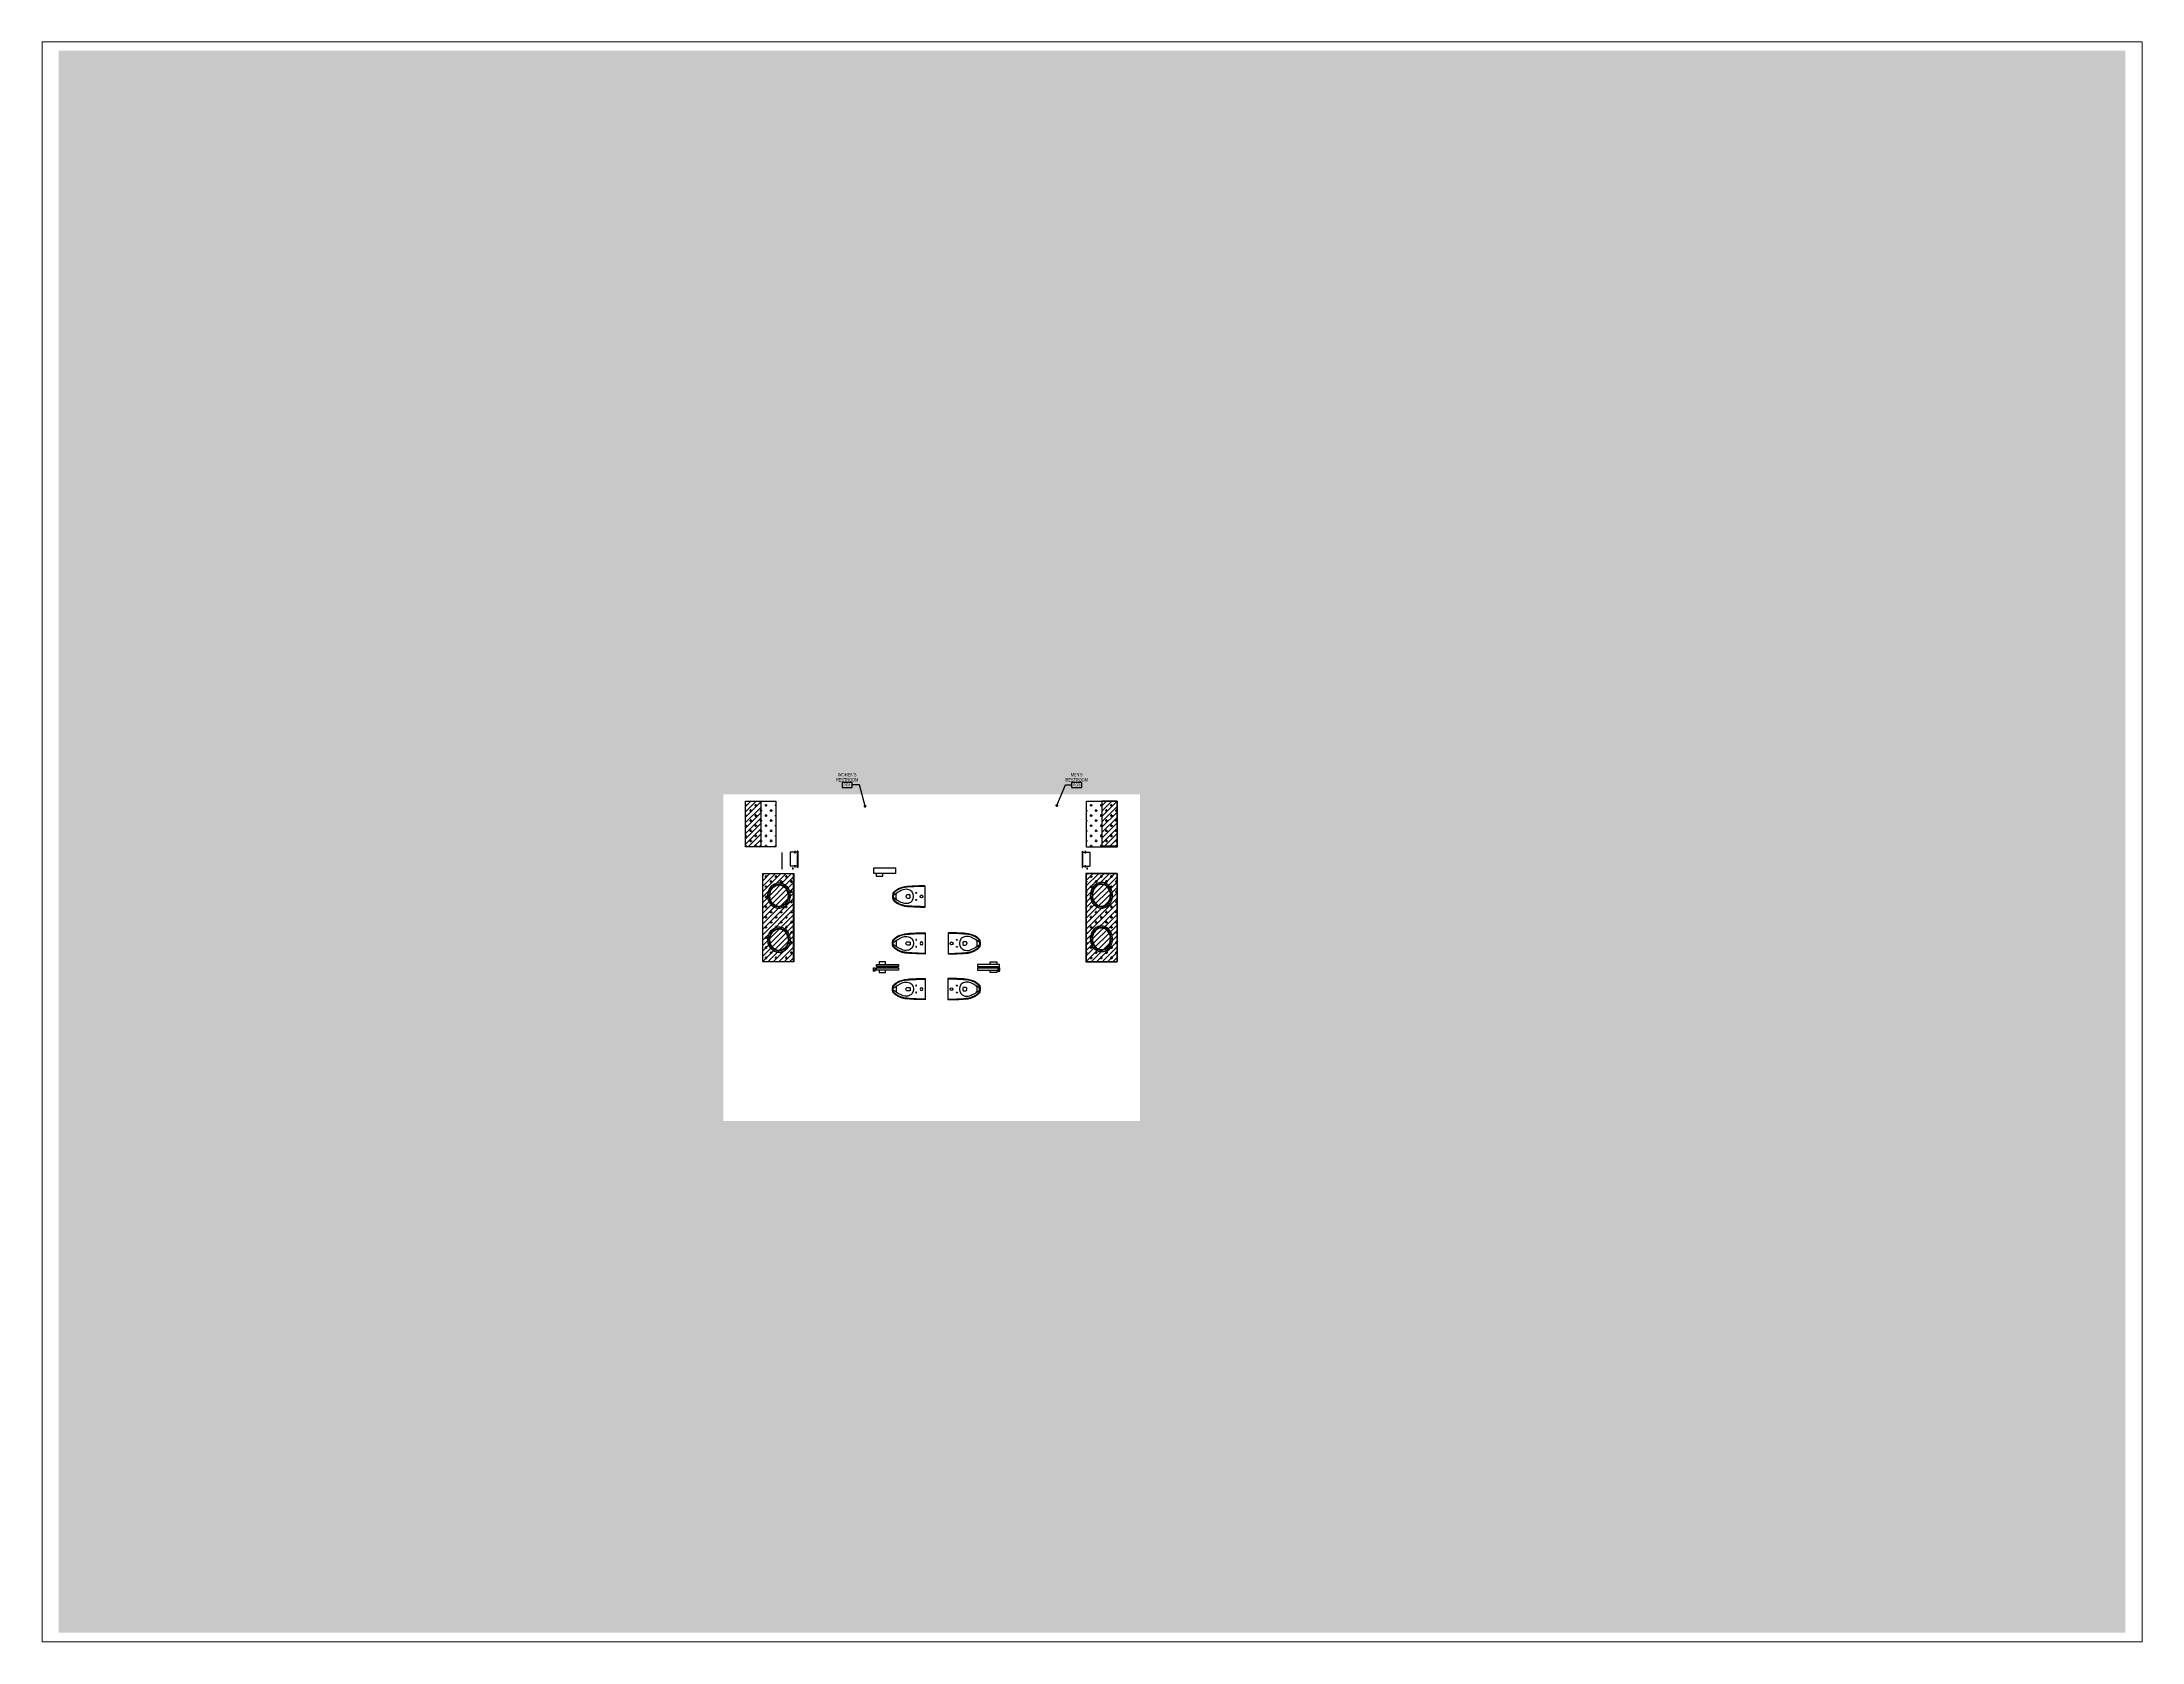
# Paper-space layout 'Layout1' of a CAD drawing. Header units: inches. Extents: x 1.05 to 9.45, y 0.8 to 7.2.
# The model-space entities are those that its viewports show. They can reach past a viewport. Long polylines and large blocks are cut down to what shows.
import ezdxf
from ezdxf.enums import TextEntityAlignment as Align

# ---------------------------------------------------------------- set-up
doc = ezdxf.new("R2010")
doc.units = ezdxf.units.IN
doc.header["$LTSCALE"] = 96
doc.header["$MEASUREMENT"] = 0
for name, pattern in [('CENTER2', [1.125, 0.75, -0.125, 0.125, -0.125]), ('HIDDEN', [0.375, 0.25, -0.125]), ('HIDDEN4', [0.09375, 0.0625, -0.03125])]:
    doc.linetypes.add(name, pattern=pattern)
for name, color, linetype in [('A-Area-Iden', 7, 'Continuous'), ('A-Area-Iden-Name', 7, 'Continuous'), ('A-Area-Iden-Numb', 7, 'Continuous'), ('A-Flor-Case-Demo', 7, 'HIDDEN4'), ('A-Flor-Case-Neww', 3, 'Continuous'), ('A-Flor-Case-Patt', 1, 'Continuous'), ('A-Flor-Spcl', 6, 'Continuous'), ('detail', 4, 'Continuous'), ('dim', 1, 'Continuous')]:
    doc.layers.add(name, color=color, linetype=linetype)
doc.layers.add('P-Flor-FixtPfix', color=131, linetype='Continuous', lineweight=25)
doc.styles.add('DIM_S_8', font='simplex.shx', dxfattribs={"height": 1})
doc.styles.add('XFINE_0', font='ARIALN.TTF', dxfattribs={"width": 0.8})
doc.styles.add('XFINE_1-2', font='ARIALN.TTF', dxfattribs={"width": 0.8, "height": 2.5})
doc.dimstyles.new('OTJ_1-2', dxfattribs={"dimscale": 24, "dimtxt": 0.09375, "dimasz": 0.09375, "dimexe": 0.0625, "dimexo": 0.15625, "dimgap": 0.046875, "dimtad": 1, "dimdec": 3, "dimzin": 3, "dimdsep": 46, "dimlunit": 4, "dimtxsty": 'XFINE_1-2', "dimblk": 'ARCHTICK', "dimcen": 0.09, "dimdle": 0.0625, "dimclrd": 15, "dimclre": 15, "dimclrt": 7, "dimadec": 0, "dimazin": 0, "dimtfac": 0.75, "dimtdec": 3, "dimtix": 1, "dimtmove": 1, "dimatfit": 3, "dimfxl": 1, "dimfrac": 1, "dimtolj": 1, "dimtzin": 0, "dimarcsym": 0})

# ---------------------------------------------------------------- blocks, each defined once
blk = doc.blocks.new('K-4330')
for p, q in [((0, 8.4), (0, -8.4)), ((11.7, 0.7), (11.7, -0.8)), ((13.9, 1.3), (12.3, 1.3)), ((15, -0.2), (15, 0.2)), ((24.4, 1.2), (22, 2.9)), ((22.7, 1.7), (22.7, -1.8)), ((12.3, -1.3), (13.8, -1.3)), ((22, -2.9), (24.4, -1.3))]:
    blk.add_line(p, q)
for centre, radius in [((2.8, 0), 1.12), ((7, 2.8), 0.358), ((7, -2.7), 0.358)]:
    blk.add_circle(centre, radius)
for centre, radius, start, end in [((-0.6, -183.6), 192, 85.6595, 89.8129), ((-2.4, -199.1), 207, 85.4918, 89.3454), ((14.8, 0), 5.76, 138.8891, 221.1109), ((14.6, -0.5), 5.99, 95.8382, 134.1772), ((12.3, 0.7), 0.56, 90, 180.535), ((11.6, -14.2), 22.2, 63.1364, 84.1184), ((12.2, -13.1), 20.5, 64.9076, 85.1535), ((13.9, 0.2), 1.11, 0, 90.5857), ((14.9, -3.4), 8.85, 68.6011, 95.8382), ((10.9, -13.6), 19.8, 56.1601, 68.6011), ((15.7, -5.7), 12.2, 44.4074, 64.8903), ((16, -5), 12, 40.761, 61.8362), ((21.5, 1.7), 1.14, 0, 55.7536), ((22.8, 1.6), 2, 12.4978, 39.0597), ((23.9, 0.7), 0.757, 10.9251, 51.0236), ((12.7, 0), 12.3, 350.4841, 9.5159), ((24.1, 1.9), 1.36, 10.3332, 42.8161), ((14.6, 0), 11, 349.0024, 10.9976), ((0.5, 132.9), 140.8, 269.7854, 275.545), ((0.2, 149), 157.3, 269.9445, 275.0138), ((14.8, 0.6), 6.18, 225.8228, 258.905), ((12.3, -0.8), 0.56, 180, 270.5829), ((15, 1.8), 7.4, 258.905, 295.7005), ((13.8, -0.2), 1.13, 270, 0.5296), ((12.5, 11.5), 19.4, 274.1483, 298.3887), ((12.7, 11.2), 18.5, 274.3585, 296.0983), ((-14.9, 64.1), 76.5, 295.7005, 298.856), ((15.8, 5.5), 12, 295.153, 316.1614), ((16.4, 4.8), 11.5, 297.3045, 318.9088), ((21.6, -1.8), 1.04, 300.9018, 360), ((24.1, -0.8), 0.599, 303.3554, 354.696), ((23.4, -1.8), 1.38, 314.4952, 352.3555), ((23.7, -1.8), 1.72, 323.3983, 350.1871)]:
    blk.add_arc(centre, radius, start, end)
blk = doc.blocks.new('A$C601A6377')
blk.add_lwpolyline([(0.7, 1.4), (2.9, 1.4), (2.9, 0), (0.7, 0)])
blk.add_circle((0.7, 0.7), 0.691)
blk = doc.blocks.new('A$C3933347B')
for points in [[(0, 6.5), (17.2, 6.5), (17.2, 4.7), (0, 4.7)], [(0, 3.7), (17.2, 3.7), (17.2, 2), (0, 2)]]:
    blk.add_lwpolyline(points, close=True)
at = {"color": 0}
for points in [[(0, 4.7), (17.2, 4.7)], [(0, 3.7), (17.2, 3.7)]]:
    blk.add_lwpolyline(points, dxfattribs=at)
for points in [[(10, 8.5), (10, 6.5), (15.1, 6.5), (15.1, 8.5)], [(10, 2), (10, 0), (15.1, 0), (15.1, 2)]]:
    blk.add_lwpolyline(points, close=True, dxfattribs=at)
blk = doc.blocks.new('A$C45946127')
at = {"color": 0}
for points in [[(0, 6.5), (17.2, 6.5), (17.2, 2), (0, 2)], [(7.1, 0), (7.1, 2), (2, 2), (2, 0)]]:
    blk.add_lwpolyline(points, close=True, dxfattribs=at)
blk = doc.blocks.new('_ArchTick')
at = {"color": 0, "linetype": 'ByBlock', "const_width": 0.15}
blk.add_lwpolyline([(-0.5, -0.5), (0.5, 0.5)], dxfattribs=at)
blk = doc.blocks.new('OTJ_Room_Tag_4_P')
at = {"layer": 'A-Area-Iden-Numb', "color": 4}
blk.add_lwpolyline([(2, -2), (2, 0), (-2, 0), (-2, -2)], close=True, dxfattribs=at)
at = {"layer": 'A-Area-Iden-Name', "style": 'XFINE_0', "width": 0.8}
for tag, p in [('ROOM:NAME1', (0, 2.35)), ('ROOM:NAME2', (0, 0.33))]:
    blk.add_attdef(tag, text='', height=1.33, dxfattribs=at).set_placement(p, align=Align.CENTER)
at = {"layer": 'A-Area-Iden-Numb', "style": 'XFINE_0', "width": 1.569593}
blk.add_attdef('ROOM:NUMBER', text='', height=1, dxfattribs=at).set_placement((-1.5, -1.5), (1.5, -1.5), align=Align.FIT)

msp = doc.modelspace()

# ---------------------------------------------------------------- hatches: boundary and pattern name
h = msp.add_hatch(color=13)
h.dxf.hatch_style = 1
h.paths.add_polyline_path([(0, 1246.3), (1627.3, 1246.3), (1627.3, 0.7), (0, 0.7)])
h.paths.add_polyline_path([(523.4, 660.6), (851.5, 660.6), (851.5, 403.4), (523.4, 403.4)], flags=16)
at = {"layer": 'A-Flor-Case-Demo'}
h = msp.add_hatch(dxfattribs=at)
h.set_pattern_fill('ANSI31', color=256, scale=24)
h.paths.add_polyline_path([(540.8, 619.3), (540.8, 655.3), (552.8, 655.3), (552.8, 619.3)])
h = msp.add_hatch(dxfattribs=at)
h.set_pattern_fill('ANSI31', color=256, scale=24)
h.paths.add_polyline_path([(833.4, 655.3), (821.4, 655.3), (821.4, 620), (833.4, 620)])
h = msp.add_hatch(dxfattribs=at)
h.set_pattern_fill('ANSI31', color=256, scale=24)
h.paths.add_polyline_path([(554.4, 598.3), (578.9, 598.3), (578.9, 528.8), (554.4, 528.8)])
h = msp.add_hatch(dxfattribs=at)
h.set_pattern_fill('ANSI31', color=256, scale=24)
h.paths.add_polyline_path([(833.4, 598.3), (808.9, 598.3), (808.9, 528.8), (833.4, 528.8)])
at = {"layer": 'A-Flor-Case-Patt'}
h = msp.add_hatch(dxfattribs=at)
h.set_pattern_fill('CROSS', color=256, scale=16, style=0)
h.paths.add_polyline_path([(564.8, 619.3), (540.8, 619.3), (540.8, 655.3), (564.8, 655.3)])
h.paths.add_polyline_path([(833.4, 619), (809.4, 619), (809.4, 655.3), (833.4, 655.3)])
h = msp.add_hatch(dxfattribs=at)
h.set_pattern_fill('CROSS', color=256, scale=16, style=0)
h.paths.add_polyline_path([(578.4, 598.3), (554.4, 598.3), (554.4, 528.8), (578.4, 528.8)])
edge = h.paths.add_edge_path(flags=16)
edge.add_ellipse((567.2, 580.9), major_axis=(-0.1, -10.1), ratio=0.867047, start_angle=0, end_angle=360)
edge = h.paths.add_edge_path(flags=16)
edge.add_ellipse((567.2, 546.2), major_axis=(-0.1, -10.1), ratio=0.867047, start_angle=350.1305, end_angle=534.6109, ccw=False)
edge.add_ellipse((567.2, 546.2), major_axis=(-0.1, -10.1), ratio=0.867047, start_angle=174.6109, end_angle=350.1305, ccw=False)
edge = h.paths.add_edge_path(flags=0)
edge.add_ellipse((567.2, 580.9), major_axis=(-0.14, -8.99), ratio=0.850396, start_angle=331.1435, end_angle=522.648, ccw=False)
edge.add_ellipse((567.2, 580.9), major_axis=(-0.14, -8.99), ratio=0.850396, start_angle=280.5336, end_angle=331.1435, ccw=False)
edge.add_ellipse((567.2, 580.9), major_axis=(-0.14, -8.99), ratio=0.850396, start_angle=191.1599, end_angle=280.5336, ccw=False)
edge.add_ellipse((567.2, 580.9), major_axis=(-0.14, -8.99), ratio=0.850396, start_angle=162.648, end_angle=191.1599, ccw=False)
edge = h.paths.add_edge_path(flags=0)
edge.add_ellipse((567.2, 546.2), major_axis=(-0.14, -8.99), ratio=0.850396, start_angle=349.9921, end_angle=535.3387, ccw=False)
edge.add_ellipse((567.2, 546.2), major_axis=(-0.14, -8.99), ratio=0.850396, start_angle=293.6885, end_angle=349.9921, ccw=False)
edge.add_ellipse((567.2, 546.2), major_axis=(-0.14, -8.99), ratio=0.850396, start_angle=214.2689, end_angle=293.6885, ccw=False)
edge.add_ellipse((567.2, 546.2), major_axis=(-0.14, -8.99), ratio=0.850396, start_angle=175.3387, end_angle=214.2689, ccw=False)
edge = h.paths.add_edge_path(flags=0)
edge.add_ellipse((567.2, 580.9), major_axis=(0.03, -8.49), ratio=0.841577, start_angle=331.8267, end_angle=366.3527, ccw=False)
edge.add_ellipse((567.2, 580.9), major_axis=(0.03, -8.49), ratio=0.841577, start_angle=160.9718, end_angle=331.8267, ccw=False)
edge.add_ellipse((567.2, 580.9), major_axis=(0.03, -8.49), ratio=0.841577, start_angle=128.8363, end_angle=160.9718, ccw=False)
edge.add_ellipse((567.2, 580.9), major_axis=(0.03, -8.49), ratio=0.841577, start_angle=6.3527, end_angle=128.8363, ccw=False)
edge = h.paths.add_edge_path(flags=0)
edge.add_ellipse((567.2, 546.2), major_axis=(0.03, -8.49), ratio=0.841577, start_angle=140.3115, end_angle=173.9906, ccw=False)
edge.add_ellipse((567.2, 546.2), major_axis=(0.03, -8.49), ratio=0.841577, start_angle=22.7512, end_angle=140.3115, ccw=False)
edge.add_ellipse((567.2, 546.2), major_axis=(0.03, -8.49), ratio=0.841577, start_angle=349.2759, end_angle=382.7512, ccw=False)
edge.add_ellipse((567.2, 546.2), major_axis=(0.03, -8.49), ratio=0.841577, start_angle=173.9906, end_angle=349.2759, ccw=False)
h = msp.add_hatch(dxfattribs=at)
h.set_pattern_fill('CROSS', color=256, scale=16, style=0)
h.paths.add_polyline_path([(833.4, 598.3), (809.4, 598.3), (809.4, 528.8), (833.4, 528.8)])
edge = h.paths.add_edge_path(flags=16)
edge.add_ellipse((821.1, 546.9), major_axis=(0.1, -10.1), ratio=0.867047, start_angle=66.695, end_angle=226.0798, ccw=False)
edge.add_ellipse((821.1, 546.9), major_axis=(0.1, -10.1), ratio=0.867047, start_angle=-88.1144, end_angle=66.695, ccw=False)
edge.add_ellipse((821.1, 546.9), major_axis=(0.1, -10.1), ratio=0.867047, start_angle=226.0798, end_angle=271.8856, ccw=False)
edge = h.paths.add_edge_path(flags=0)
edge.add_ellipse((821.1, 546.9), major_axis=(0.14, -8.99), ratio=0.850396, start_angle=65.6916, end_angle=226.1629, ccw=False)
edge.add_ellipse((821.1, 546.9), major_axis=(0.14, -8.99), ratio=0.850396, start_angle=34.9184, end_angle=65.6916, ccw=False)
edge.add_ellipse((821.1, 546.9), major_axis=(0.14, -8.99), ratio=0.850396, start_angle=29.9937, end_angle=34.9184, ccw=False)
edge.add_ellipse((821.1, 546.9), major_axis=(0.14, -8.99), ratio=0.850396, start_angle=4.5809, end_angle=29.9937, ccw=False)
edge.add_ellipse((821.1, 546.9), major_axis=(0.14, -8.99), ratio=0.850396, start_angle=-55.0741, end_angle=4.5809, ccw=False)
edge.add_ellipse((821.1, 546.9), major_axis=(0.14, -8.99), ratio=0.850396, start_angle=272.1161, end_angle=304.9259, ccw=False)
edge.add_ellipse((821.1, 546.9), major_axis=(0.14, -8.99), ratio=0.850396, start_angle=269.334, end_angle=272.1161, ccw=False)
edge.add_ellipse((821.1, 546.9), major_axis=(0.14, -8.99), ratio=0.850396, start_angle=226.1629, end_angle=269.334, ccw=False)
edge = h.paths.add_edge_path(flags=0)
edge.add_ellipse((821.1, 546.9), major_axis=(-0.03, -8.49), ratio=0.841577, start_angle=104.2377, end_angle=190.9284, ccw=False)
edge.add_ellipse((821.1, 546.9), major_axis=(-0.03, -8.49), ratio=0.841577, start_angle=67.4404, end_angle=104.2377, ccw=False)
edge.add_ellipse((821.1, 546.9), major_axis=(-0.03, -8.49), ratio=0.841577, start_angle=62.0323, end_angle=67.4404, ccw=False)
edge.add_ellipse((821.1, 546.9), major_axis=(-0.03, -8.49), ratio=0.841577, start_angle=31.9191, end_angle=62.0323, ccw=False)
edge.add_ellipse((821.1, 546.9), major_axis=(-0.03, -8.49), ratio=0.841577, start_angle=-86.5731, end_angle=31.9191, ccw=False)
edge.add_ellipse((821.1, 546.9), major_axis=(-0.03, -8.49), ratio=0.841577, start_angle=232.8356, end_angle=273.4269, ccw=False)
edge.add_ellipse((821.1, 546.9), major_axis=(-0.03, -8.49), ratio=0.841577, start_angle=225.4032, end_angle=232.8356, ccw=False)
edge.add_ellipse((821.1, 546.9), major_axis=(-0.03, -8.49), ratio=0.841577, start_angle=190.9284, end_angle=225.4032, ccw=False)
edge = h.paths.add_edge_path(flags=16)
edge.add_ellipse((821.1, 581.2), major_axis=(0.1, -10.1), ratio=0.867047, start_angle=0, end_angle=360, ccw=False)
edge = h.paths.add_edge_path(flags=0)
edge.add_ellipse((821.1, 581.2), major_axis=(0.14, -8.99), ratio=0.850396, start_angle=-11.3743, end_angle=171.6344, ccw=False)
edge.add_ellipse((821.1, 581.2), major_axis=(0.14, -8.99), ratio=0.850396, start_angle=280.2469, end_angle=348.6257, ccw=False)
edge.add_ellipse((821.1, 581.2), major_axis=(0.14, -8.99), ratio=0.850396, start_angle=226.6942, end_angle=280.2469, ccw=False)
edge.add_ellipse((821.1, 581.2), major_axis=(0.14, -8.99), ratio=0.850396, start_angle=171.6344, end_angle=226.6942, ccw=False)
edge = h.paths.add_edge_path(flags=0)
edge.add_ellipse((821.1, 581.2), major_axis=(-0.03, -8.49), ratio=0.841577, start_angle=-10.951, end_angle=26.5152, ccw=False)
edge.add_ellipse((821.1, 581.2), major_axis=(-0.03, -8.49), ratio=0.841577, start_angle=173.7869, end_angle=349.049, ccw=False)
edge.add_ellipse((821.1, 581.2), major_axis=(-0.03, -8.49), ratio=0.841577, start_angle=138.012, end_angle=173.7869, ccw=False)
edge.add_ellipse((821.1, 581.2), major_axis=(-0.03, -8.49), ratio=0.841577, start_angle=26.5152, end_angle=138.012, ccw=False)

# ---------------------------------------------------------------- linework, layer by layer
at = {"layer": 'A-Flor-Case-Demo'}
for points in [[(540.8, 619.3), (540.8, 655.3), (552.8, 655.3), (552.8, 619.3)], [(833.4, 655.3), (821.4, 655.3), (821.4, 620), (833.4, 620)], [(554.4, 598.3), (578.9, 598.3), (578.9, 528.8), (554.4, 528.8)], [(833.4, 598.3), (808.9, 598.3), (808.9, 528.8), (833.4, 528.8)]]:
    msp.add_lwpolyline(points, close=True, dxfattribs=at)
at = {"layer": 'A-Flor-Case-Neww'}
for points in [[(564.8, 619.3), (540.8, 619.3), (540.8, 655.3), (564.8, 655.3)], [(833.4, 619), (809.4, 619), (809.4, 655.3), (833.4, 655.3)], [(578.4, 528.8), (554.4, 528.8), (554.4, 598.3), (578.4, 598.3)], [(833.4, 528.8), (809.4, 528.8), (809.4, 598.3), (833.4, 598.3)]]:
    msp.add_lwpolyline(points, close=True, dxfattribs=at)
at = {"layer": 'DefPoints', "color": 0, "linetype": 'ByBlock'}
for p in [(573.2, 616.2), (573.2, 616.2), (814.6, 616.2), (814.6, 616.2)]:
    msp.add_point(p, dxfattribs=at)
at = {"layer": 'detail', "linetype": 'CENTER2', "ltscale": 1.5}
for p, q in [((569.7, 601.8), (569.7, 614.8)), ((581.5, 615.1), (575.9, 615.1)), ((575.9, 615.1), (575.9, 604)), ((581.5, 616), (581.5, 603)), ((582.1, 616), (581.5, 616)), ((582.1, 616), (582.1, 603)), ((805.8, 616), (805.8, 603)), ((805.8, 616), (806.3, 616)), ((806.3, 616), (806.3, 603)), ((806.3, 615.1), (811.9, 615.1)), ((811.9, 615.1), (811.9, 604)), ((570.1, 601.8), (569.6, 601.8)), ((581.5, 604), (575.9, 604)), ((582.1, 603), (581.5, 603)), ((805.8, 603), (806.3, 603)), ((806.3, 604), (811.9, 604))]:
    msp.add_line(p, q, dxfattribs=at)
for points in [[(579.6, 616.1), (579.6, 614.1)], [(808.2, 616.1), (808.2, 614.1)], [(579.6, 605), (579.6, 603)], [(808.2, 605), (808.2, 603)]]:
    msp.add_lwpolyline(points, dxfattribs=at)
at = {"layer": 'P-Flor-FixtPfix', "linetype": 'HIDDEN', "ltscale": 0.5}
for centre in [(567.2, 580.9), (567.2, 546.2)]:
    msp.add_ellipse(centre, major_axis=(-0.1, -10.1), ratio=0.867047, dxfattribs=at)
at = {"layer": 'P-Flor-FixtPfix'}
for centre, major_axis, ratio in [((567.2, 580.9), (-0.14, -8.99), 0.850396), ((567.2, 580.9), (0.03, -8.49), 0.841577), ((567.2, 546.2), (-0.14, -8.99), 0.850396), ((567.2, 546.2), (0.03, -8.49), 0.841577)]:
    msp.add_ellipse(centre, major_axis=major_axis, ratio=ratio, dxfattribs=at)
at = {"layer": 'P-Flor-FixtPfix', "linetype": 'HIDDEN', "ltscale": 0.5, "extrusion": (0, 0, -1)}
for centre in [(821.1, 581.2), (821.1, 546.9)]:
    msp.add_ellipse(centre, major_axis=(0.1, -10.1), ratio=0.867047, dxfattribs=at)
at = {"layer": 'P-Flor-FixtPfix', "extrusion": (0, 0, -1)}
for centre, major_axis, ratio in [((821.1, 581.2), (0.14, -8.99), 0.850396), ((821.1, 581.2), (-0.03, -8.49), 0.841577), ((821.1, 546.9), (0.14, -8.99), 0.850396), ((821.1, 546.9), (-0.03, -8.49), 0.841577)]:
    msp.add_ellipse(centre, major_axis=major_axis, ratio=ratio, dxfattribs=at)

# ---------------------------------------------------------------- block references
at = {"layer": 'A-Area-Iden', "xscale": 2, "yscale": 2, "zscale": 2}
for p, values in [((620.9, 670.1), {'ROOM:NAME1': "WOMEN'S", 'ROOM:NAME2': 'RESTROOM', 'ROOM:NUMBER': '201'}), ((801.6, 670.1), {'ROOM:NAME1': "MEN'S", 'ROOM:NAME2': 'RESTROOM', 'ROOM:NUMBER': '203'})]:
    msp.add_blockref('OTJ_Room_Tag_4_P', p, dxfattribs=at).add_auto_attribs(values)
at = {"layer": 'A-Flor-Spcl'}
msp.add_blockref('A$C45946127', (641.8, 596.3), dxfattribs=at)
for name, p, rotation in [('A$C601A6377', (642.9, 521.2), 90), ('A$C3933347B', (661.2, 528.8), 180)]:
    msp.add_blockref(name, p, dxfattribs=dict(at, rotation=rotation))
at = {"layer": 'A-Flor-Spcl', "xscale": -1}
for name, p, rotation in [('A$C3933347B', (723.6, 528.8), 180), ('A$C601A6377', (739.6, 521.2), 270)]:
    msp.add_blockref(name, p, dxfattribs=dict(at, rotation=rotation))
at = {"layer": 'P-Flor-FixtPfix', "rotation": 180}
msp.add_blockref('K-4330', (682.2, 580.3), dxfattribs=at)
at = {"layer": 'P-Flor-FixtPfix', "xscale": -1}
for p in [(682.2, 543.3), (682.2, 507.3)]:
    msp.add_blockref('K-4330', p, dxfattribs=at)
at = {"layer": 'P-Flor-FixtPfix'}
for p in [(700.3, 543.3), (700.2, 507.3)]:
    msp.add_blockref('K-4330', p, dxfattribs=at)

# ---------------------------------------------------------------- texts
at = {"layer": 'dim', "linetype": 'Continuous', "style": 'DIM_S_8'}
for p in [(577.7, 601.8), (809.4, 601.8)]:
    msp.add_text('S', height=1, dxfattribs=at).set_placement(p)

# ---------------------------------------------------------------- leaders
at = {"layer": 'A-Area-Iden'}
for points in [[(635, 651.3), (630.6, 668.1), (624.9, 668.1)], [(786, 651.9), (792.9, 668.1), (797.6, 668.1)]]:
    msp.add_leader(points, dimstyle='OTJ_1-2', override={"dimtad": 0, "dimldrblk": 'Dot'}, dxfattribs=at)

psp = doc.layouts.get("Layout1")

# ---------------------------------------------------------------- viewports
at = {"layer": '0'}
psp.add_viewport(center=(5.25, 4), size=(8.4, 6.4), view_center_point=(813.6599, 623.1293), view_height=1259.756026, dxfattribs=at)

doc.saveas('drawing.dxf')
